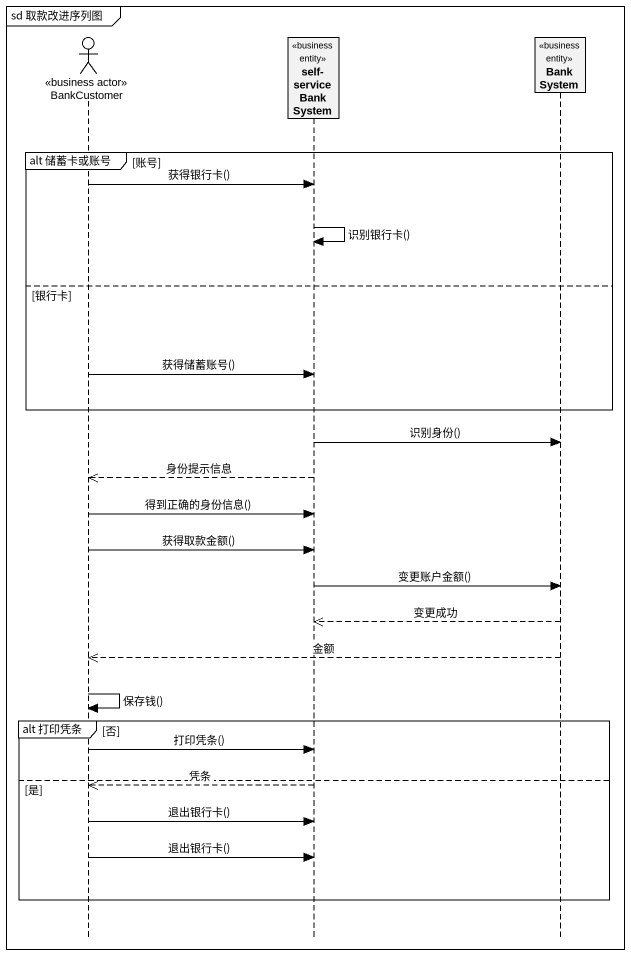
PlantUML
@startuml
mainframe sd 取款改进序列图
hide footbox
actor BankCustomer <<business actor>>
participant "self-service BankSystem" as self_service_BankSystem <<business entity>>
participant BankSystem <<business entity>>

group alt 储蓄卡或账号 [账号]
  BankCustomer -> self_service_BankSystem : 获得银行卡()
  self_service_BankSystem -> self_service_BankSystem : 识别银行卡()
else 银行卡
  BankCustomer -> self_service_BankSystem : 获得储蓄账号()
end
self_service_BankSystem -> BankSystem : 识别身份()
self_service_BankSystem -->> BankCustomer : 身份提示信息
BankCustomer -> self_service_BankSystem : 得到正确的身份信息()
BankCustomer -> self_service_BankSystem : 获得取款金额()
self_service_BankSystem -> BankSystem : 变更账户金额()
BankSystem -->> self_service_BankSystem : 变更成功
BankSystem -->> BankCustomer : 金额
BankCustomer -> BankCustomer : 保存钱()
group alt 打印凭条 [否]
  BankCustomer -> self_service_BankSystem : 打印凭条()
else 是
  self_service_BankSystem -->> BankCustomer : 凭条
  BankCustomer -> self_service_BankSystem : 退出银行卡()
  BankCustomer -> self_service_BankSystem : 退出银行卡()
end
@enduml
